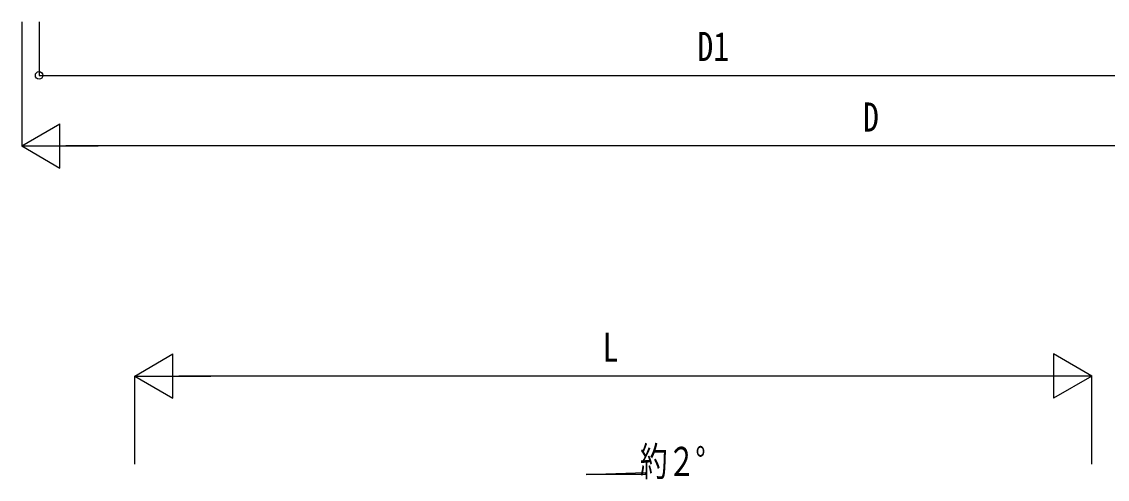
# Model space of a CAD drawing. Units: millimetres, scale not verified. Extents: x -21025 to 21025, y -14850 to 14850.
# Drawn here: x -5529 to 632, y 3078 to 5672 of the extents above; entities that cross this region are included whole.
import ezdxf
from ezdxf.enums import TextEntityAlignment as Align

# ---------------------------------------------------------------- set-up
doc = ezdxf.new("R2010")
doc.units = ezdxf.units.MM
doc.header["$LTSCALE"] = 60
doc.layers.add('0-6_YKK_A1', color=4, linetype='Continuous')
doc.layers.add('0-7_YKK_D', color=6, linetype='Continuous')
doc.styles.add('ＭＳ ゴシック', font='')
doc.styles.get('ＭＳ ゴシック').set_extended_font_data('MS Gothic')

msp = doc.modelspace()

# ---------------------------------------------------------------- linework, layer by layer
at = {"layer": '0-6_YKK_A1'}
for p, q in [((-2324.72, 3104.62), (-1988.72, 3117.04)), ((-1988.72, 3104.62), (-2324.72, 3104.62)), ((-1988.72, 3117.04), (-1988.72, 3104.62))]:
    msp.add_line(p, q, dxfattribs=at)
at = {"layer": '0-7_YKK_D'}
for p, q in [((-5529.23, 5671.69), (-5529.23, 4966.65)), ((-5430.54, 5671.73), (-5430.54, 5366.69)), ((-5430.54, 5367.69), (2305.97, 5367.69)), ((-5529.23, 4967.65), (-5312.72, 5092.65)), ((-5312.72, 4842.65), (-5312.72, 5092.65)), ((-5529.23, 4967.65), (-5312.72, 4842.65)), ((-5529.23, 4967.65), (-5096.21, 4967.65)), ((3890.77, 4967.65), (-5279.23, 4967.65)), ((-4888.01, 3663.55), (-4671.5, 3788.55)), ((-4671.5, 3538.55), (-4671.5, 3788.55)), ((543.77, 3663.55), (327.27, 3788.55)), ((327.27, 3788.55), (327.27, 3538.55)), ((-4888.01, 3163.55), (-4888.01, 3664.55)), ((-4888.01, 3663.55), (-4671.5, 3538.55)), ((-4888.01, 3663.55), (-4455, 3663.55)), ((293.77, 3663.55), (-4638.01, 3663.55)), ((543.77, 3663.55), (110.76, 3663.55)), ((543.77, 3663.55), (327.27, 3538.55)), ((543.77, 3163.55), (543.77, 3664.55))]:
    msp.add_line(p, q, dxfattribs=at)
msp.add_circle((-5430.54, 5367.69), 21.25, dxfattribs=at)

# ---------------------------------------------------------------- texts
at = {"layer": '0-6_YKK_A1', "style": 'ＭＳ ゴシック', "width": 0.7}
msp.add_text('約２°', height=165, dxfattribs=at).set_placement((-2020.92, 3047.31), align=Align.BOTTOM_LEFT)
at = {"layer": '0-7_YKK_D', "style": 'ＭＳ ゴシック', "width": 0.8}
for s, p in [('D1', (-1694.29, 5399.69)), ('D', (-754.23, 4999.65)), ('L', (-2232.12, 3695.55))]:
    msp.add_text(s, height=165, dxfattribs=at).set_placement(p, align=Align.BOTTOM_LEFT)

doc.saveas('drawing.dxf')
